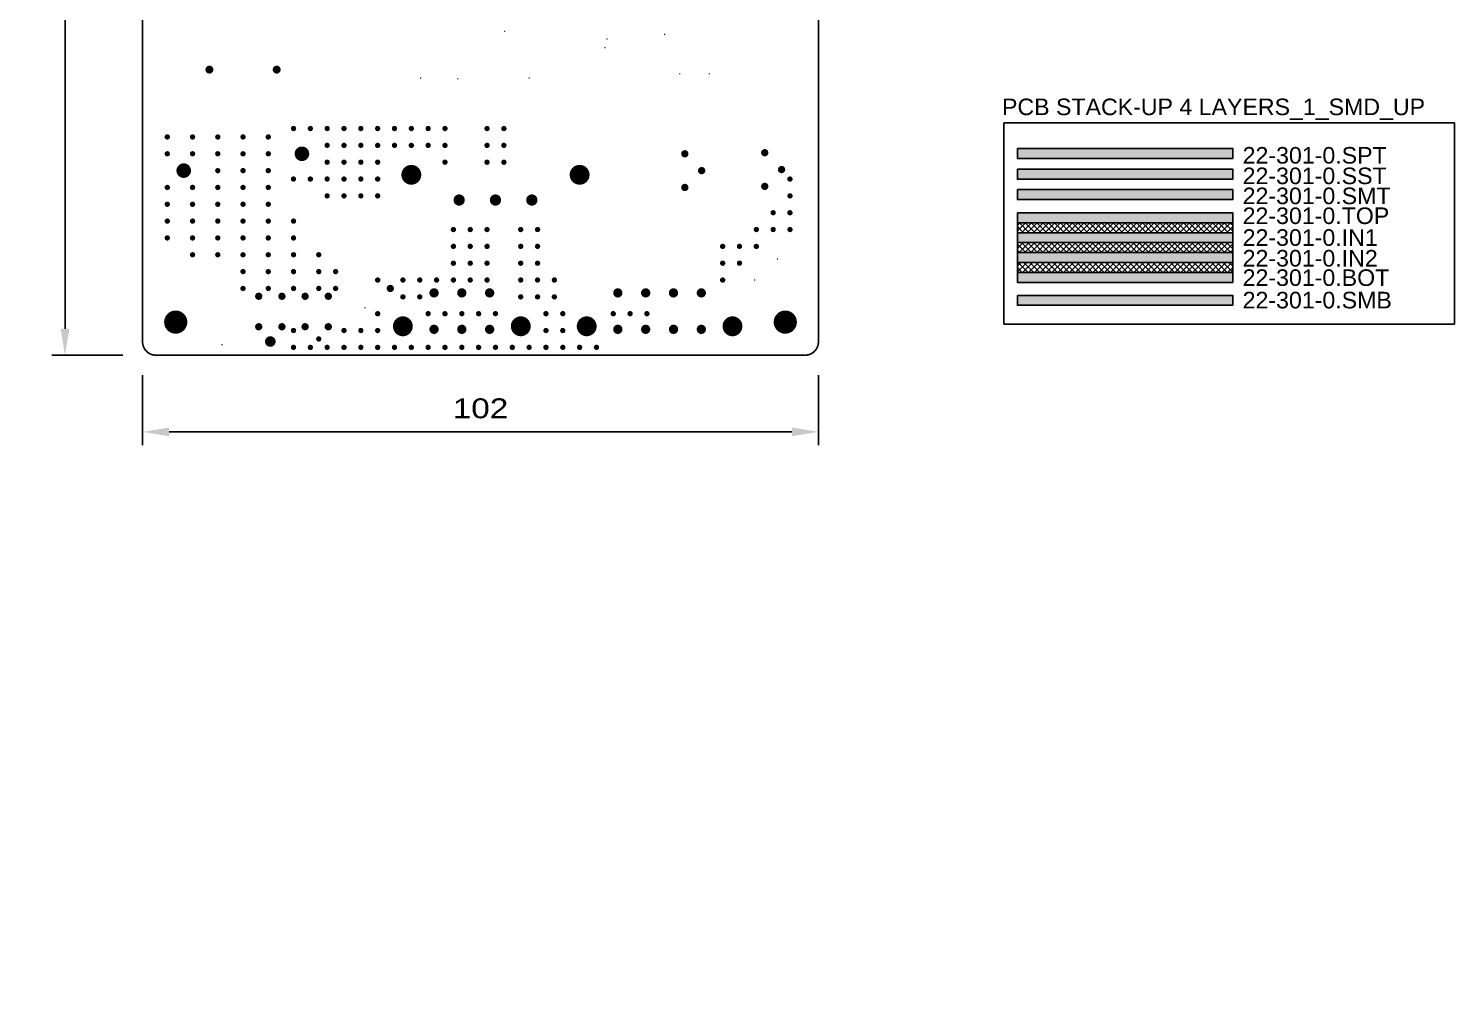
# Model space of a CAD drawing. Extents: x 71 to 326, y 113 to 435.
# Drawn here: x 71 to 286.2, y 113 to 260.8 of the extents above; entities that cross this region are included whole.
import ezdxf

# ---------------------------------------------------------------- set-up
doc = ezdxf.new("R2010")
doc.units = 0
doc.header["$LTSCALE"] = 10
doc.header["$MEASUREMENT"] = 0
doc.layers.get('0').update_dxf_attribs({"linetype": 'CONTINUOUS'})
doc.layers.get('Defpoints').update_dxf_attribs({"linetype": 'CONTINUOUS'})
for name, color, linetype in [('22-301-0_DRD', 7, 'CONTINUOUS'), ('OGGETTO', 7, 'CONTINUOUS'), ('QUOTE', 6, 'CONTINUOUS'), ('THRUHOLE_NPT', 12, 'CONTINUOUS'), ('THRUHOLE_TAP', 11, 'CONTINUOUS')]:
    doc.layers.add(name, color=color, linetype=linetype)
doc.styles.add('STILE25', font='arial.ttf', dxfattribs={"width": 1.2, "height": 2.5})
doc.styles.add('STILE3', font='arial.ttf', dxfattribs={"width": 1.2, "height": 3})
doc.dimstyles.new('QUOTE', dxfattribs={"dimscale": 0, "dimtxt": 3, "dimasz": 4, "dimexe": 2, "dimexo": 5, "dimgap": 2, "dimtad": 1, "dimdec": 1, "dimzin": 13, "dimdsep": 46, "dimtxsty": 'STILE3', "dimcen": 0, "dimclrt": 7, "dimadec": 0, "dimazin": 0, "dimtfac": 0.666667, "dimtdec": 1, "dimtofl": 0, "dimtmove": 2, "dimatfit": 3, "dimfxl": 0, "dimtolj": 1, "dimtzin": 13, "dimarcsym": 0})

# ---------------------------------------------------------------- blocks, each defined once
blk = doc.blocks.new('ROUND_29')
at = {"const_width": 0.8001}
blk.add_lwpolyline([(-0.40005, 0, 1), (0.40005, 0, 1)], format="xyb", close=True, dxfattribs=at)
blk = doc.blocks.new('ROUND_26')
at = {"const_width": 1.49987}
blk.add_lwpolyline([(-0.749934, 0, 1), (0.749934, 0, 1)], format="xyb", close=True, dxfattribs=at)
blk = doc.blocks.new('ROUND_74')
at = {"const_width": 0.10033}
blk.add_lwpolyline([(-0.050164, 0, 1), (0.050164, 0, 1)], format="xyb", close=True, dxfattribs=at)
blk = doc.blocks.new('ROUND_79')
at = {"const_width": 0.40005}
blk.add_lwpolyline([(-0.200024, 0, 1), (0.200024, 0, 1)], format="xyb", close=True, dxfattribs=at)
blk = doc.blocks.new('ROUND_80')
at = {"const_width": 0.54991}
blk.add_lwpolyline([(-0.274954, 0, 1), (0.274954, 0, 1)], format="xyb", close=True, dxfattribs=at)
blk = doc.blocks.new('ROUND_44')
at = {"const_width": 1.75006}
blk.add_lwpolyline([(-0.87503, 0, 1), (0.87503, 0, 1)], format="xyb", close=True, dxfattribs=at)
blk = doc.blocks.new('ROUND_81')
at = {"const_width": 0.69977}
blk.add_lwpolyline([(-0.349884, 0, 1), (0.349884, 0, 1)], format="xyb", close=True, dxfattribs=at)
blk = doc.blocks.new('ROUND_82')
at = {"const_width": 0.84963}
blk.add_lwpolyline([(-0.424814, 0, 1), (0.424814, 0, 1)], format="xyb", close=True, dxfattribs=at)
blk = doc.blocks.new('ROUND_83')
at = {"const_width": 0.59944}
blk.add_lwpolyline([(-0.29972, 0, 1), (0.29972, 0, 1)], format="xyb", close=True, dxfattribs=at)
blk = doc.blocks.new('ROUND_45')
at = {"const_width": 1.09982}
blk.add_lwpolyline([(-0.54991, 0, 1), (0.54991, 0, 1)], format="xyb", close=True, dxfattribs=at)
blk = doc.blocks.new('*D14')
at = {"layer": 'Defpoints', "color": 0, "transparency": 16777216}
for p in [(90.2, 422.75), (76.49, 211.46), (90.2, 211.46)]:
    blk.add_point(p, dxfattribs=at)
at = {"layer": 'QUOTE', "color": 0, "lineweight": -2, "transparency": 16777216}
for p, q in [((85.2, 422.75), (74.49, 422.75)), ((76.49, 418.75), (76.49, 215.46)), ((85.2, 211.46), (74.49, 211.46))]:
    blk.add_line(p, q, dxfattribs=at)
at = {"layer": 'QUOTE', "color": 0, "transparency": 16777216}
for points in [[(75.82, 418.75), (77.15, 418.75), (76.49, 422.75)], [(75.82, 215.46), (77.15, 215.46), (76.49, 211.46)]]:
    blk.add_solid(points, dxfattribs=at)
at = {"layer": 'QUOTE', "color": 7, "transparency": 16777216, "insert": (72.95, 317.1), "char_height": 3, "attachment_point": 5, "rotation": 90, "style": 'STILE3'}
blk.add_mtext('\\A1;211.3', dxfattribs=at)
blk = doc.blocks.new('*D16')
at = {"layer": 'Defpoints', "color": 0, "transparency": 16777216}
for p in [(88.2, 213.46), (190.2, 213.46), (190.2, 199.89)]:
    blk.add_point(p, dxfattribs=at)
at = {"layer": 'QUOTE', "color": 0, "lineweight": -2, "transparency": 16777216}
for p, q in [((88.2, 208.46), (88.2, 197.89)), ((190.2, 208.46), (190.2, 197.89)), ((92.2, 199.89), (186.2, 199.89))]:
    blk.add_line(p, q, dxfattribs=at)
at = {"layer": 'QUOTE', "color": 0, "transparency": 16777216}
for points in [[(92.2, 200.55), (92.2, 199.22), (88.2, 199.89)], [(186.2, 200.55), (186.2, 199.22), (190.2, 199.89)]]:
    blk.add_solid(points, dxfattribs=at)
at = {"layer": 'QUOTE', "color": 7, "transparency": 16777216, "insert": (139.2, 203.42), "char_height": 3, "attachment_point": 5, "style": 'STILE3'}
blk.add_mtext('\\A1;102', dxfattribs=at)

msp = doc.modelspace()

# ---------------------------------------------------------------- hatches: boundary and pattern name
at = {"layer": 'OGGETTO'}
msp.add_hatch(color=6, dxfattribs=at).paths.add_polyline_path([(220.23, 242.66), (220.23, 241.16), (252.73, 241.16), (252.73, 242.66)])
h = msp.add_hatch(color=7, dxfattribs=at)
h.dxf.hatch_style = 1
h.paths.add_polyline_path([(252.73, 238.01), (252.73, 239.51), (220.23, 239.51), (220.23, 238.01)])
h = msp.add_hatch(color=3, dxfattribs=at)
h.dxf.hatch_style = 1
h.paths.add_polyline_path([(252.73, 234.95), (252.73, 236.45), (220.23, 236.45), (220.23, 234.95)])
h.paths.add_polyline_path([(252.73, 218.99), (252.73, 220.49), (220.23, 220.49), (220.23, 218.99)])
h = msp.add_hatch(color=1, dxfattribs=at)
h.dxf.hatch_style = 1
h.paths.add_polyline_path([(252.73, 232.94), (220.23, 232.94), (220.23, 231.44), (252.73, 231.44)])
h.paths.add_polyline_path([(252.73, 229.94), (220.23, 229.94), (220.23, 228.44), (252.73, 228.44)])
h.paths.add_polyline_path([(252.73, 226.94), (220.23, 226.94), (220.23, 225.44), (252.73, 225.44)])
h.paths.add_polyline_path([(252.73, 223.94), (220.23, 223.94), (220.23, 222.44), (252.73, 222.44)])
h = msp.add_hatch(dxfattribs=at)
h.set_pattern_fill('ANSI37', color=256, scale=5, style=0)
h.set_pattern_definition([(45, (85.31514, -27.5591), (-0.4419417, 0.4419417), []), (135, (85.31514, -27.5591), (-0.4419417, -0.4419417), [])])
h.paths.add_polyline_path([(220.23, 231.44), (220.23, 229.94), (252.73, 229.94), (252.73, 231.44)])
h.paths.add_polyline_path([(220.23, 228.44), (220.23, 226.94), (252.73, 226.94), (252.73, 228.44)])
h.paths.add_polyline_path([(252.73, 223.94), (252.73, 225.44), (220.23, 225.44), (220.23, 223.94)])

# ---------------------------------------------------------------- linework, layer by layer
at = {"layer": '22-301-0_DRD', "const_width": 0.254}
for points in [[(88.2, 420.75), (88.2, 213.46)], [(190.2, 213.46), (190.2, 334.46)], [(90.2, 211.46), (188.2, 211.46)]]:
    msp.add_lwpolyline(points, dxfattribs=at)
for points in [[(88.2, 213.46, 0.414214), (90.2, 211.46)], [(188.2, 211.46, 0.414214), (190.2, 213.46)]]:
    msp.add_lwpolyline(points, format="xyb", dxfattribs=at)
at = {"layer": 'OGGETTO'}
for points in [[(218.21, 246.5), (286.2, 246.5), (286.2, 216.15), (218.21, 216.15)], [(220.23, 242.66), (252.73, 242.66), (252.73, 241.16), (220.23, 241.16)], [(220.23, 239.51), (252.73, 239.51), (252.73, 238.01), (220.23, 238.01)], [(220.23, 236.45), (252.73, 236.45), (252.73, 234.95), (220.23, 234.95)], [(220.23, 232.94), (252.73, 232.94), (252.73, 231.44), (220.23, 231.44)], [(220.23, 231.44), (252.73, 231.44), (252.73, 229.94), (220.23, 229.94)], [(220.23, 229.94), (252.73, 229.94), (252.73, 228.44), (220.23, 228.44)], [(220.23, 228.44), (252.73, 228.44), (252.73, 226.94), (220.23, 226.94)], [(220.23, 226.94), (252.73, 226.94), (252.73, 225.44), (220.23, 225.44)], [(220.23, 225.44), (252.73, 225.44), (252.73, 223.94), (220.23, 223.94)], [(220.23, 223.94), (252.73, 223.94), (252.73, 222.44), (220.23, 222.44)], [(220.23, 220.49), (252.73, 220.49), (252.73, 218.99), (220.23, 218.99)]]:
    msp.add_lwpolyline(points, close=True, dxfattribs=at)

# ---------------------------------------------------------------- block references
at = {"layer": 'THRUHOLE_NPT'}
for name, p in [('ROUND_26', (127.48, 215.82)), ('ROUND_26', (145.28, 215.82)), ('ROUND_26', (155.23, 215.82)), ('ROUND_26', (177.23, 215.82)), ('ROUND_29', (107.48, 213.52))]:
    msp.add_blockref(name, p, dxfattribs=at)
at = {"layer": 'THRUHOLE_TAP'}
for name, p in [('ROUND_74', (142.86, 260.35)), ('ROUND_74', (158.28, 259.18)), ('ROUND_74', (166.99, 259.89)), ('ROUND_74', (157.97, 257.86)), ('ROUND_83', (98.28, 254.55)), ('ROUND_83', (108.44, 254.55)), ('ROUND_74', (169.28, 253.92)), ('ROUND_74', (173.72, 253.92)), ('ROUND_74', (130.16, 253.28)), ('ROUND_74', (135.75, 253.16)), ('ROUND_74', (146.54, 253.28)), ('ROUND_79', (110.98, 245.66)), ('ROUND_79', (113.52, 245.66)), ('ROUND_79', (116.06, 245.66)), ('ROUND_79', (118.6, 245.66)), ('ROUND_79', (121.14, 245.66)), ('ROUND_79', (123.68, 245.66)), ('ROUND_79', (126.22, 245.66)), ('ROUND_79', (128.76, 245.66)), ('ROUND_79', (131.3, 245.66)), ('ROUND_79', (133.84, 245.66)), ('ROUND_79', (140.19, 245.66)), ('ROUND_79', (142.73, 245.66)), ('ROUND_79', (91.93, 244.39)), ('ROUND_79', (95.74, 244.39)), ('ROUND_79', (99.55, 244.39)), ('ROUND_79', (103.36, 244.39)), ('ROUND_79', (107.17, 244.39)), ('ROUND_79', (116.06, 243.12)), ('ROUND_79', (118.6, 243.12)), ('ROUND_79', (121.14, 243.12)), ('ROUND_79', (123.68, 243.12)), ('ROUND_79', (126.22, 243.12)), ('ROUND_79', (128.76, 243.12)), ('ROUND_79', (131.3, 243.12)), ('ROUND_79', (133.84, 243.12)), ('ROUND_79', (140.19, 243.12)), ('ROUND_79', (142.73, 243.12)), ('ROUND_79', (91.93, 241.85)), ('ROUND_79', (95.74, 241.85)), ('ROUND_79', (99.55, 241.85)), ('ROUND_79', (103.36, 241.85)), ('ROUND_79', (107.17, 241.85)), ('ROUND_45', (112.25, 241.85)), ('ROUND_80', (170.04, 241.85)), ('ROUND_80', (182.1, 242.01)), ('ROUND_45', (94.41, 239.31)), ('ROUND_79', (99.55, 239.31)), ('ROUND_79', (103.36, 239.31)), ('ROUND_79', (107.17, 239.31)), ('ROUND_79', (116.06, 240.58)), ('ROUND_79', (118.6, 240.58)), ('ROUND_79', (121.14, 240.58)), ('ROUND_79', (123.68, 240.58)), ('ROUND_26', (128.76, 238.68)), ('ROUND_79', (133.84, 240.58)), ('ROUND_79', (140.19, 240.58)), ('ROUND_79', (142.73, 240.58)), ('ROUND_26', (154.16, 238.68)), ('ROUND_80', (172.58, 239.31)), ('ROUND_80', (184.64, 239.47)), ('ROUND_79', (91.93, 236.77)), ('ROUND_79', (95.74, 236.77)), ('ROUND_79', (99.55, 236.77)), ('ROUND_79', (103.36, 236.77)), ('ROUND_79', (107.17, 236.77)), ('ROUND_79', (110.98, 238.04)), ('ROUND_79', (113.52, 238.04)), ('ROUND_79', (116.06, 238.04)), ('ROUND_79', (118.6, 238.04)), ('ROUND_79', (121.14, 238.04)), ('ROUND_79', (123.68, 238.04)), ('ROUND_80', (170.04, 236.77)), ('ROUND_80', (182.1, 236.93)), ('ROUND_79', (185.91, 238.04)), ('ROUND_79', (91.93, 234.23)), ('ROUND_79', (95.74, 234.23)), ('ROUND_79', (99.55, 234.23)), ('ROUND_79', (103.36, 234.23)), ('ROUND_79', (107.17, 234.23)), ('ROUND_79', (116.06, 235.5)), ('ROUND_79', (118.6, 235.5)), ('ROUND_79', (121.14, 235.5)), ('ROUND_79', (123.68, 235.5)), ('ROUND_82', (135.98, 234.87)), ('ROUND_82', (141.46, 234.87)), ('ROUND_82', (146.95, 234.87)), ('ROUND_79', (185.91, 235.5)), ('ROUND_79', (183.37, 232.96)), ('ROUND_79', (185.91, 232.96)), ('ROUND_79', (91.93, 231.69)), ('ROUND_79', (95.74, 231.69)), ('ROUND_79', (99.55, 231.69)), ('ROUND_79', (103.36, 231.69)), ('ROUND_79', (107.17, 231.69)), ('ROUND_79', (110.98, 231.69)), ('ROUND_79', (135.11, 230.42)), ('ROUND_79', (137.65, 230.42)), ('ROUND_79', (140.19, 230.42)), ('ROUND_79', (145.27, 230.42)), ('ROUND_79', (147.81, 230.42)), ('ROUND_79', (180.83, 230.42)), ('ROUND_79', (183.37, 230.42)), ('ROUND_79', (185.91, 230.42)), ('ROUND_79', (91.93, 229.15)), ('ROUND_79', (95.74, 229.15)), ('ROUND_79', (99.55, 229.15)), ('ROUND_79', (103.36, 229.15)), ('ROUND_79', (107.17, 229.15)), ('ROUND_79', (110.98, 229.15)), ('ROUND_79', (135.11, 227.88)), ('ROUND_79', (137.65, 227.88)), ('ROUND_79', (140.19, 227.88)), ('ROUND_79', (145.27, 227.88)), ('ROUND_79', (147.81, 227.88)), ('ROUND_79', (175.75, 227.88)), ('ROUND_79', (178.29, 227.88)), ('ROUND_79', (180.83, 227.88)), ('ROUND_79', (95.74, 226.61)), ('ROUND_79', (99.55, 226.61)), ('ROUND_79', (103.36, 226.61)), ('ROUND_79', (107.17, 226.61)), ('ROUND_79', (110.98, 226.61)), ('ROUND_79', (114.79, 226.61)), ('ROUND_74', (184.01, 225.98)), ('ROUND_79', (103.36, 224.07)), ('ROUND_79', (107.17, 224.07)), ('ROUND_79', (110.98, 224.07)), ('ROUND_79', (114.79, 224.07)), ('ROUND_79', (117.33, 224.07)), ('ROUND_79', (135.11, 225.34)), ('ROUND_79', (137.65, 225.34)), ('ROUND_79', (140.19, 225.34)), ('ROUND_79', (145.27, 225.34)), ('ROUND_79', (147.81, 225.34)), ('ROUND_79', (175.75, 225.34)), ('ROUND_79', (178.29, 225.34)), ('ROUND_79', (103.36, 221.53)), ('ROUND_79', (107.17, 221.53)), ('ROUND_79', (110.98, 221.53)), ('ROUND_79', (114.79, 221.53)), ('ROUND_79', (117.33, 221.53)), ('ROUND_79', (123.68, 222.8)), ('ROUND_80', (125.59, 221.53)), ('ROUND_79', (127.49, 222.8)), ('ROUND_79', (130.03, 222.8)), ('ROUND_79', (132.57, 222.8)), ('ROUND_79', (135.11, 222.8)), ('ROUND_79', (137.65, 222.8)), ('ROUND_79', (140.19, 222.8)), ('ROUND_79', (145.27, 222.8)), ('ROUND_79', (147.81, 222.8)), ('ROUND_79', (150.35, 222.8)), ('ROUND_79', (175.75, 222.8)), ('ROUND_74', (180.58, 222.8)), ('ROUND_80', (105.73, 220.35)), ('ROUND_80', (109.23, 220.35)), ('ROUND_80', (112.73, 220.35)), ('ROUND_80', (116.23, 220.35)), ('ROUND_79', (127.49, 220.26)), ('ROUND_79', (130.03, 220.26)), ('ROUND_81', (132.19, 220.86)), ('ROUND_81', (136.38, 220.86)), ('ROUND_81', (140.58, 220.86)), ('ROUND_79', (145.27, 220.26)), ('ROUND_79', (147.81, 220.26)), ('ROUND_79', (150.35, 220.26)), ('ROUND_81', (159.93, 220.86)), ('ROUND_81', (164.13, 220.86)), ('ROUND_81', (168.33, 220.86)), ('ROUND_81', (172.53, 220.86)), ('ROUND_44', (93.2, 216.45)), ('ROUND_74', (121.78, 218.61)), ('ROUND_79', (123.68, 217.72)), ('ROUND_79', (131.3, 217.72)), ('ROUND_79', (133.84, 217.72)), ('ROUND_79', (136.38, 217.72)), ('ROUND_79', (138.92, 217.72)), ('ROUND_79', (141.46, 217.72)), ('ROUND_79', (149.08, 217.72)), ('ROUND_79', (151.62, 217.72)), ('ROUND_79', (159.24, 217.72)), ('ROUND_79', (161.78, 217.72)), ('ROUND_79', (164.32, 217.72)), ('ROUND_44', (185.2, 216.45)), ('ROUND_80', (105.73, 215.75)), ('ROUND_80', (109.23, 215.75)), ('ROUND_79', (110.98, 215.18)), ('ROUND_80', (112.73, 215.75)), ('ROUND_80', (116.23, 215.75)), ('ROUND_79', (118.6, 215.18)), ('ROUND_79', (121.14, 215.18)), ('ROUND_79', (123.68, 215.18)), ('ROUND_81', (132.19, 215.36)), ('ROUND_81', (136.38, 215.36)), ('ROUND_81', (140.58, 215.36)), ('ROUND_79', (149.08, 215.18)), ('ROUND_79', (151.62, 215.18)), ('ROUND_81', (159.93, 215.36)), ('ROUND_81', (164.13, 215.36)), ('ROUND_81', (168.33, 215.36)), ('ROUND_81', (172.53, 215.36)), ('ROUND_74', (100.19, 213.03)), ('ROUND_79', (114.79, 213.91)), ('ROUND_79', (110.98, 212.64)), ('ROUND_79', (113.52, 212.64)), ('ROUND_79', (116.06, 212.64)), ('ROUND_79', (118.6, 212.64)), ('ROUND_79', (121.14, 212.64)), ('ROUND_79', (123.68, 212.64)), ('ROUND_79', (126.22, 212.64)), ('ROUND_79', (128.76, 212.64)), ('ROUND_79', (131.3, 212.64)), ('ROUND_79', (133.84, 212.64)), ('ROUND_79', (136.38, 212.64)), ('ROUND_79', (138.92, 212.64)), ('ROUND_79', (141.46, 212.64)), ('ROUND_79', (144, 212.64)), ('ROUND_79', (146.54, 212.64)), ('ROUND_79', (149.08, 212.64)), ('ROUND_79', (151.62, 212.64)), ('ROUND_79', (154.16, 212.64)), ('ROUND_79', (156.7, 212.64))]:
    msp.add_blockref(name, p, dxfattribs=at)

# ---------------------------------------------------------------- texts
at = {"layer": 'OGGETTO', "style": 'STILE25'}
for s, p in [('PCB STACK-UP 4 LAYERS_1_SMD_UP', (217.91, 247.68)), ('22-301-0.SPT', (254.23, 240.37)), ('22-301-0.SST', (254.23, 237.27)), ('22-301-0.SMT', (254.23, 234.25)), ('22-301-0.TOP', (254.23, 231.25)), ('22-301-0.IN1', (254.23, 227.96)), ('22-301-0.IN2', (254.23, 224.84)), ('22-301-0.BOT', (254.23, 221.91)), ('22-301-0.SMB', (254.23, 218.52))]:
    msp.add_text(s, height=2.5, dxfattribs=at).set_placement(p)
at = {"layer": 'QUOTE', "color": 7, "insert": (195.7, 113.03), "char_height": 3, "attachment_point": 1, "style": 'STILE3'}
msp.add_mtext('\\A1;', dxfattribs=at)
msp.add_mtext('\\A1;', dxfattribs=at)

# ---------------------------------------------------------------- dimensions: what is measured, and where the dimension line sits
at = {"layer": 'QUOTE'}
dim = msp.add_linear_dim(base=(76.49, 211.46), p1=(90.2, 422.75), p2=(90.2, 211.46), angle=90, dimstyle='QUOTE', override={"dimscale": 1}, dxfattribs=at)
dim.commit()
dim.dimension.update_dxf_attribs({"geometry": '*D14', "text_midpoint": (72.95, 317.1)})
dim = msp.add_linear_dim(base=(190.2, 199.89), p1=(88.2, 213.46), p2=(190.2, 213.46), dimstyle='QUOTE', override={"dimscale": 1}, dxfattribs=at)
dim.commit()
dim.dimension.update_dxf_attribs({"geometry": '*D16', "text_midpoint": (139.2, 203.42)})

doc.saveas('drawing.dxf')
